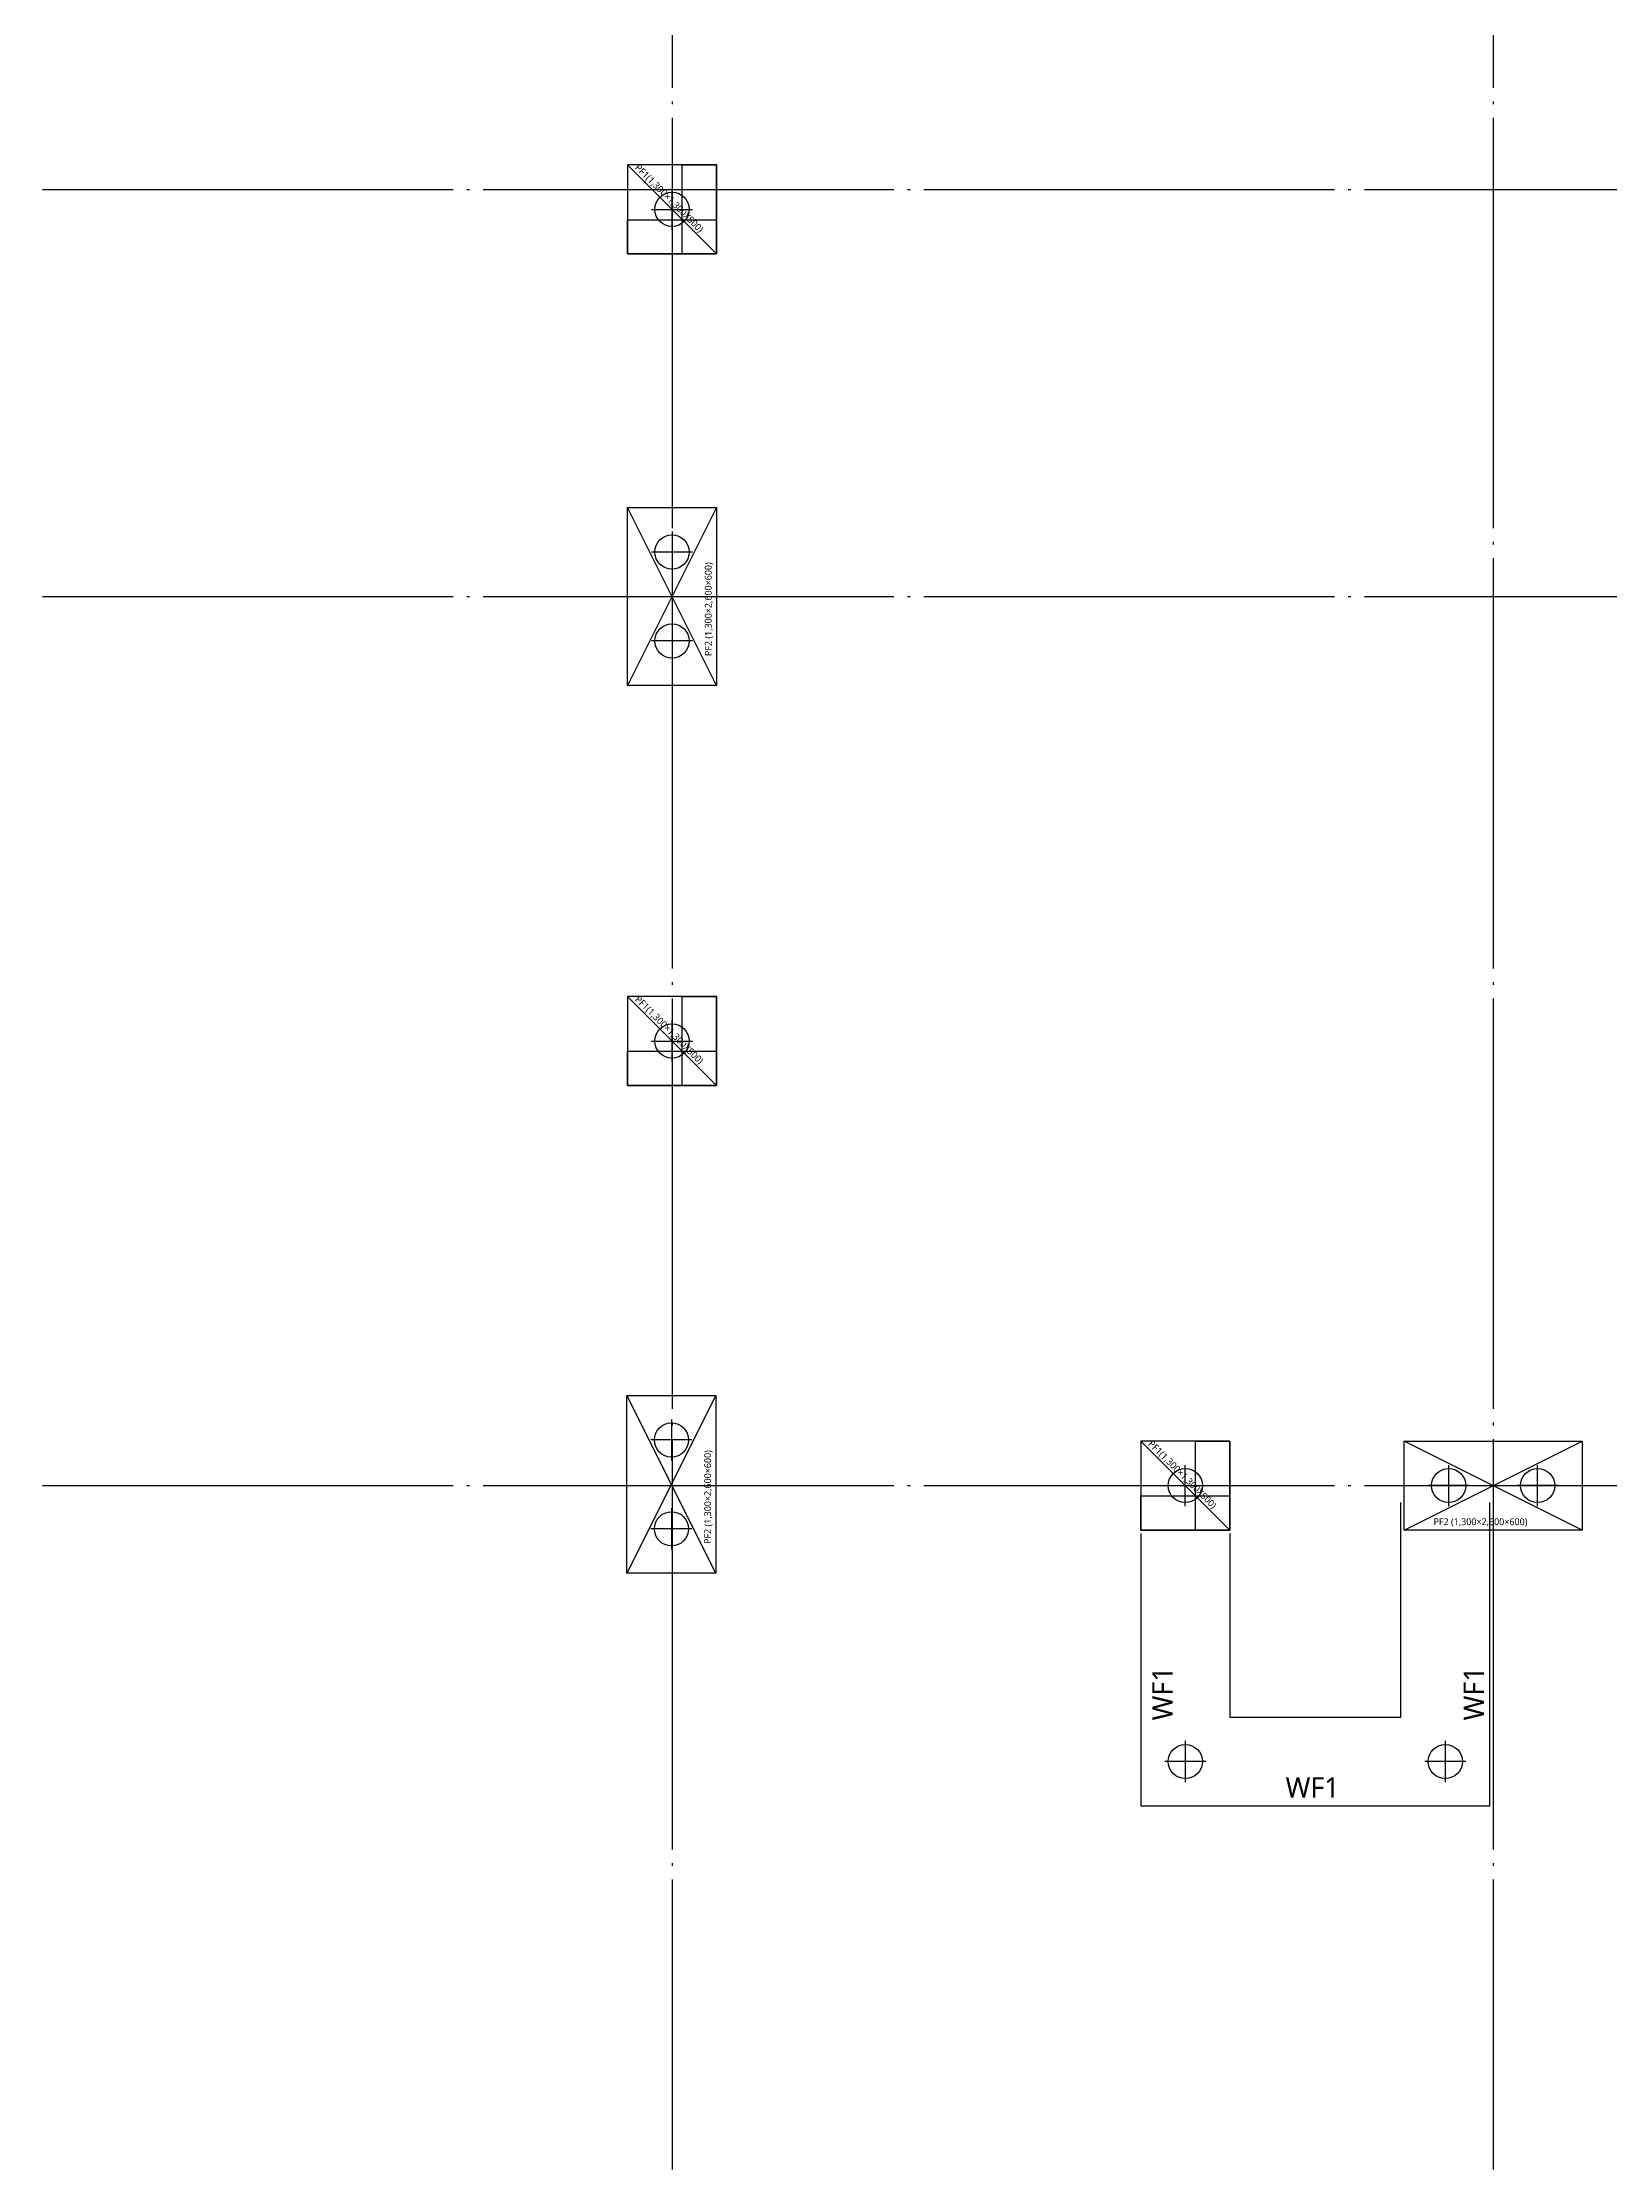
# Model space of a CAD drawing. Header units: millimetres. Extents: x -734060 to 504600, y -7739 to 118800.
# Drawn here: x -734060 to -711160, y 32900 to 64000 of the extents above; entities that cross this region are included whole.
import ezdxf
from ezdxf.enums import TextEntityAlignment as Align
from ezdxf.lldxf.tags import DXFTag

# ---------------------------------------------------------------- set-up
doc = ezdxf.new("R2010")
doc.units = ezdxf.units.MM
doc.header["$LTSCALE"] = 200
doc.linetypes.add('CEN-GAUN', pattern=[32.2, 30, -1, 0.2, -1])
doc.linetypes.add('H3', pattern=[3, 2, -1])
doc.layers.get('DEFPOINTS').update_dxf_attribs({"color": 137})
for name, color, linetype in [('0-PIPE', 7, 'Continuous'), ('0-기초', 4, 'H3'), ('CEN', 1, 'CEN-GAUN'), ('S-COL', 2, 'Continuous')]:
    doc.layers.add(name, color=color, linetype=linetype)
doc.styles.add('울릉도L', font='malgun.ttf')
tags = doc.linetypes.add('DH-HID2', pattern=[1.2, 0.8, -0.4]).pattern_tags.tags
tags[6:7] = [DXFTag(74, 4), DXFTag(75, 0), DXFTag(340, '0'), DXFTag(46, 1.0), DXFTag(50, 0.0), DXFTag(44, 0.0), DXFTag(45, 0.0)]
tags[4:5] = [DXFTag(74, 4), DXFTag(75, 0), DXFTag(340, '0'), DXFTag(46, 1.0), DXFTag(50, 0.0), DXFTag(44, 0.0), DXFTag(45, 0.0)]

# ---------------------------------------------------------------- blocks, each defined once
blk = doc.blocks.new('파일')
at = {"layer": '0-PIPE', "color": 7, "linetype": 'Continuous'}
for p, q in [((0, -300), (0, 300)), ((-300, 0), (300, 0))]:
    blk.add_line(p, q, dxfattribs=at)
at = {"layer": '0-PIPE', "color": 3, "linetype": 'Continuous'}
blk.add_circle((0, 0), 250, dxfattribs=at)
blk = doc.blocks.new('SS-PF2')
at = {"layer": '0-기초', "color": 4, "linetype": 'DH-HID2', "ltscale": 2}
blk.add_lwpolyline([(650, -1300), (-650, -1300), (-650, 1300), (650, 1300)], close=True, dxfattribs=at)
at = {"layer": 'DEFPOINTS'}
for p, q in [((-650, 1300), (650, -1300)), ((-650, -1300), (650, 1300))]:
    blk.add_line(p, q, dxfattribs=at)
at = {"layer": '0-기초'}
for p in [(0, 650), (0, -650)]:
    blk.add_blockref('파일', p, dxfattribs=at)
at = {"layer": 'DEFPOINTS', "style": '울릉도L'}
blk.add_text('PF2 (1,300×2,600×600)', height=100, rotation=270, dxfattribs=at).set_placement((-529, 871), align=Align.MIDDLE_LEFT)
blk = doc.blocks.new('SS-PF1')
at = {"layer": '0-기초', "color": 4, "linetype": 'DH-HID2', "ltscale": 2}
blk.add_lwpolyline([(-650, 650), (-650, -650), (650, -650), (650, 650)], close=True, dxfattribs=at)
at = {"layer": 'DEFPOINTS'}
blk.add_line((-650, 650), (650, -650), dxfattribs=at)
for points in [[(650, 650), (650, -650), (150, -650), (150, 650), (650, 650)], [(650, -650), (-650, -650), (-650, -150), (650, -150), (650, -650)]]:
    blk.add_lwpolyline(points, dxfattribs=at)
at = {"layer": '0-기초'}
blk.add_blockref('파일', (0, 0), dxfattribs=at)
at = {"layer": 'DEFPOINTS', "style": '울릉도L'}
blk.add_text('PF1(1,300×1,300X500)', height=100, rotation=315, dxfattribs=at).set_placement((-514, 637), align=Align.MIDDLE_LEFT)

msp = doc.modelspace()

# ---------------------------------------------------------------- linework, layer by layer
at = {"layer": '0-기초', "color": 4, "linetype": 'DH-HID2', "ltscale": 3}
for p, q in [((-714209.873, 39515), (-714209.873, 42650)), ((-712909.873, 38215), (-712909.873, 42650)), ((-718009.873, 42200), (-718009.873, 38215)), ((-716709.873, 42200), (-716709.873, 39515)), ((-716709.873, 39515), (-714209.873, 39515)), ((-718009.873, 38215), (-712909.873, 38215))]:
    msp.add_line(p, q, dxfattribs=at)
at = {"layer": 'CEN'}
for p, q in [((-724859.873, 95100), (-724859.873, 32900)), ((-712859.873, 95100), (-712859.873, 32900)), ((-734059.873, 61850), (-648859.873, 61850)), ((-734059.873, 55900), (-648859.873, 55900)), ((-734059.873, 42900), (-648859.873, 42900))]:
    msp.add_line(p, q, dxfattribs=at)

# ---------------------------------------------------------------- block references
at = {"layer": '0-기초', "rotation": 180}
for p in [(-717359.873, 38865), (-713559.873, 38865)]:
    msp.add_blockref('파일', p, dxfattribs=at)
at = {"layer": 'S-COL'}
for p in [(-724859.873, 61560), (-724859.873, 49400), (-717359.873, 42900)]:
    msp.add_blockref('SS-PF1', p, dxfattribs=at)
for p, rotation in [((-724859.873, 55900), 180), ((-724868.5, 42917.255), 180), ((-712859.873, 42900), 90)]:
    msp.add_blockref('SS-PF2', p, dxfattribs=dict(at, rotation=rotation))

# ---------------------------------------------------------------- texts
at = {"layer": 'DEFPOINTS', "style": '울릉도L'}
for p in [(-717693.007, 39860.376), (-713142.511, 39860.376)]:
    msp.add_text('WF1', height=300, rotation=90, dxfattribs=at).set_placement(p, align=Align.MIDDLE_CENTER)
msp.add_text('WF1', height=300, dxfattribs=at).set_placement((-715499.088, 38485.636), align=Align.MIDDLE_CENTER)

doc.saveas('drawing.dxf')
